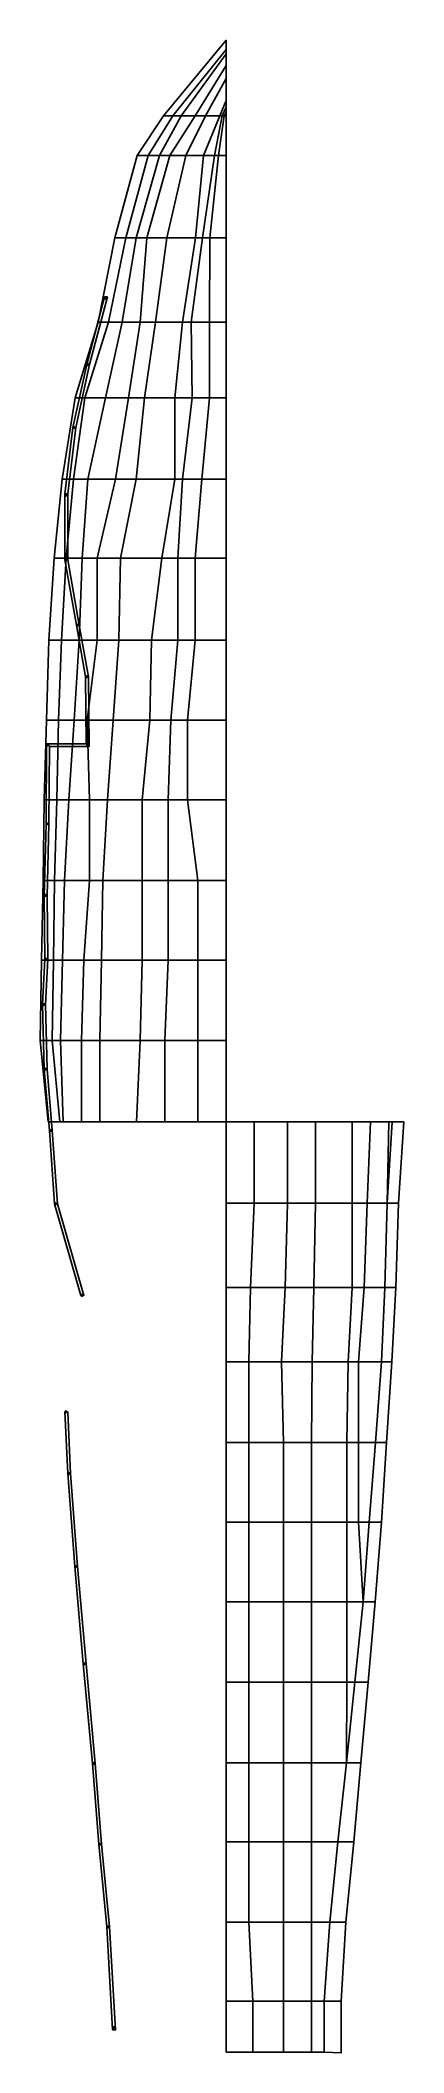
# Model space of a CAD drawing. Extents: x -3.2 to 3.1, y -17.6 to 17.6.
import ezdxf

# ---------------------------------------------------------------- set-up
doc = ezdxf.new("R2010")
doc.units = 0
doc.layers.add('HULL2', color=7, linetype='CONTINUOUS')

msp = doc.modelspace()

# ---------------------------------------------------------------- linework, layer by layer
at = {"layer": 'HULL2'}
for points in [[(-1.09, 16.25, 3.21), (-0.93, 16.25, 2.83), (0, 17.41, 2.83), (0, 17.57, 3.25)], [(-0.93, 16.25, 2.83), (-0.78, 16.25, 2.66), (0, 17.33, 2.66), (0, 17.41, 2.83)], [(-0.78, 16.25, 2.66), (-0.54, 16.25, 2.25), (0, 17.13, 2.25), (0, 17.33, 2.66)], [(-0.54, 16.25, 2.25), (-0.36, 16.25, 1.78), (0, 16.9, 1.78), (0, 17.13, 2.25)], [(-0.36, 16.25, 1.78), (-0.11, 16.25, 1), (0, 16.52, 1), (0, 16.9, 1.78)], [(-0.11, 16.25, 1), (-0.07, 16.25, 0.74), (0, 16.4, 0.74), (0, 16.52, 1)], [(-1.55, 15.56, 3.16), (-1.36, 15.56, 2.63), (-0.93, 16.25, 2.83), (-1.09, 16.25, 3.21)], [(-1.36, 15.56, 2.63), (-1.16, 15.56, 2.47), (-0.78, 16.25, 2.66), (-0.93, 16.25, 2.83)], [(-1.16, 15.56, 2.47), (-0.98, 15.56, 2.25), (-0.54, 16.25, 2.25), (-0.78, 16.25, 2.66)], [(-0.98, 15.56, 2.25), (-0.7, 15.56, 1.78), (-0.36, 16.25, 1.78), (-0.54, 16.25, 2.25)], [(-0.7, 15.56, 1.78), (-0.39, 15.56, 1), (-0.11, 16.25, 1), (-0.36, 16.25, 1.78)], [(-0.39, 15.56, 1), (-0.2, 15.56, 0.3), (-0.07, 16.25, 0.74), (-0.11, 16.25, 1)], [(-0.2, 15.56, 0.3), (-0.13, 15.56, -0.01), (-0.03, 16.25, 0.54), (-0.07, 16.25, 0.74)], [(0, 16.25, 0.4), (-0.03, 16.25, 0.54), (-0.13, 15.56, -0.01), (0, 15.56, -0.82)], [(-0.07, 16.25, 0.74), (-0.03, 16.25, 0.54), (0, 16.31, 0.54), (0, 16.4, 0.74)], [(0, 16.25, 0.4), (0, 16.31, 0.54), (-0.03, 16.25, 0.54), (0, 16.25, 0.4)], [(-1.94, 14.12, 3.1), (-1.75, 14.12, 2.44), (-1.36, 15.56, 2.63), (-1.55, 15.56, 3.16)], [(-1.75, 14.12, 2.44), (-1.57, 14.12, 2.36), (-1.16, 15.56, 2.47), (-1.36, 15.56, 2.63)], [(-1.57, 14.12, 2.36), (-1.38, 14.12, 2.2), (-0.98, 15.56, 2.25), (-1.16, 15.56, 2.47)], [(-1.38, 14.12, 2.2), (-1.03, 14.12, 1.78), (-0.7, 15.56, 1.78), (-0.98, 15.56, 2.25)], [(-1.03, 14.12, 1.78), (-0.53, 14.12, 0.73), (-0.39, 15.56, 1), (-0.7, 15.56, 1.78)], [(-0.53, 14.12, 0.73), (-0.41, 14.12, 0.3), (-0.2, 15.56, 0.3), (-0.39, 15.56, 1)], [(-0.41, 14.12, 0.3), (-0.28, 14.12, -0.1), (-0.13, 15.56, -0.01), (-0.2, 15.56, 0.3)], [(0, 15.56, -0.82), (-0.13, 15.56, -0.01), (-0.28, 14.12, -0.1), (0, 14.12, -1.09)], [(-2.23, 12.65, 3.03), (-2.05, 12.65, 2.26), (-1.75, 14.12, 2.44), (-1.94, 14.12, 3.1)], [(-2.05, 12.65, 2.26), (-1.81, 12.65, 2.15), (-1.57, 14.12, 2.36), (-1.75, 14.12, 2.44)], [(-1.81, 12.65, 2.15), (-1.5, 12.65, 1.91), (-1.38, 14.12, 2.2), (-1.57, 14.12, 2.36)], [(-1.5, 12.65, 1.91), (-1.23, 12.65, 1.6), (-1.03, 14.12, 1.78), (-1.38, 14.12, 2.2)], [(-1.23, 12.65, 1.6), (-0.76, 12.65, 0.73), (-0.53, 14.12, 0.73), (-1.03, 14.12, 1.78)], [(-0.76, 12.65, 0.73), (-0.61, 12.65, 0.3), (-0.41, 14.12, 0.3), (-0.53, 14.12, 0.73)], [(-0.61, 12.65, 0.3), (-0.29, 12.65, -0.49), (-0.28, 14.12, -0.1), (-0.41, 14.12, 0.3)], [(0, 14.12, -1.09), (-0.28, 14.12, -0.1), (-0.29, 12.65, -0.49), (0, 12.65, -1.09)], [(-2.38, 11.91, 3.32), (-2.07, 13.09, 3.39), (-2.12, 13.09, 3.39), (-2.43, 11.91, 3.32)], [(-2.43, 11.91, 3.32), (-2.12, 13.09, 3.39), (-2.07, 13.09, 3.39), (-2.38, 11.91, 3.32)], [(-2.11, 13.053, 3.04), (-2.11, 13.087, 3.04), (-2.11, 13.087, 3.39), (-2.11, 13.053, 3.39)], [(-2.11, 13.087, 3.04), (-2.08, 13.07, 3.04), (-2.08, 13.07, 3.39), (-2.11, 13.087, 3.39)], [(-2.08, 13.07, 3.04), (-2.11, 13.053, 3.04), (-2.11, 13.053, 3.39), (-2.08, 13.07, 3.39)], [(-2.63, 11.33, 2.93), (-2.46, 11.33, 1.9), (-2.05, 12.65, 2.26), (-2.23, 12.65, 3.03)], [(-2.46, 11.33, 1.9), (-2.1, 11.33, 1.79), (-1.81, 12.65, 2.15), (-2.05, 12.65, 2.26)], [(-2.1, 11.33, 1.79), (-1.7, 11.33, 1.5), (-1.5, 12.65, 1.91), (-1.81, 12.65, 2.15)], [(-1.7, 11.33, 1.5), (-1.42, 11.33, 1.17), (-1.23, 12.65, 1.6), (-1.5, 12.65, 1.91)], [(-1.42, 11.33, 1.17), (-0.89, 11.33, 0.17), (-0.76, 12.65, 0.73), (-1.23, 12.65, 1.6)], [(-0.89, 11.33, 0.17), (-0.59, 11.33, -0.43), (-0.61, 12.65, 0.3), (-0.76, 12.65, 0.73)], [(-0.59, 11.33, -0.43), (-0.29, 11.33, -0.83), (-0.29, 12.65, -0.49), (-0.61, 12.65, 0.3)], [(0, 12.65, -1.09), (-0.29, 12.65, -0.49), (-0.29, 11.33, -0.83), (0, 11.33, -1.19)], [(-2.67, 10.81, 3.24), (-2.43, 11.91, 3.32), (-2.38, 11.91, 3.32), (-2.62, 10.81, 3.24)], [(-2.62, 10.81, 3.24), (-2.38, 11.91, 3.32), (-2.43, 11.91, 3.32), (-2.67, 10.81, 3.24)], [(-2.42, 11.927, 2.97), (-2.39, 11.91, 2.97), (-2.39, 11.91, 3.32), (-2.42, 11.927, 3.32)], [(-2.42, 11.893, 2.97), (-2.42, 11.927, 2.97), (-2.42, 11.927, 3.32), (-2.42, 11.893, 3.32)], [(-2.39, 11.91, 2.97), (-2.42, 11.893, 2.97), (-2.42, 11.893, 3.32), (-2.39, 11.91, 3.32)], [(-2.86, 9.91, 2.84), (-2.66, 9.91, 1.59), (-2.46, 11.33, 1.9), (-2.63, 11.33, 2.93)], [(-2.66, 9.91, 1.59), (-2.41, 9.91, 1.53), (-2.1, 11.33, 1.79), (-2.46, 11.33, 1.9)], [(-2.41, 9.91, 1.53), (-1.93, 9.91, 1.25), (-1.7, 11.33, 1.5), (-2.1, 11.33, 1.79)], [(-1.93, 9.91, 1.25), (-1.57, 9.91, 0.84), (-1.42, 11.33, 1.17), (-1.7, 11.33, 1.5)], [(-1.57, 9.91, 0.84), (-0.89, 9.91, -0.27), (-0.89, 11.33, 0.17), (-1.42, 11.33, 1.17)], [(-0.89, 9.91, -0.27), (-0.76, 9.91, -0.48), (-0.59, 11.33, -0.43), (-0.89, 11.33, 0.17)], [(-0.76, 9.91, -0.48), (-0.42, 9.91, -0.83), (-0.29, 11.33, -0.83), (-0.59, 11.33, -0.43)], [(0, 11.33, -1.19), (-0.29, 11.33, -0.83), (-0.42, 9.91, -0.83), (0, 9.91, -1.19)], [(-2.76, 9.65, 3.63), (-2.62, 10.81, 3.24), (-2.67, 10.81, 3.24), (-2.81, 9.65, 3.63)], [(-2.81, 9.65, 3.63), (-2.67, 10.81, 3.24), (-2.62, 10.81, 3.24), (-2.76, 9.65, 3.63)], [(-2.66, 10.827, 2.89), (-2.63, 10.81, 2.89), (-2.63, 10.81, 3.24), (-2.66, 10.827, 3.24)], [(-2.66, 10.793, 2.89), (-2.66, 10.827, 2.89), (-2.66, 10.827, 3.24), (-2.66, 10.793, 3.24)], [(-2.63, 10.81, 2.89), (-2.66, 10.793, 2.89), (-2.66, 10.793, 3.24), (-2.63, 10.81, 3.24)], [(-3, 8.53, 2.75), (-2.79, 8.53, 1.3), (-2.66, 9.91, 1.59), (-2.86, 9.91, 2.84)], [(-2.79, 8.53, 1.3), (-2.51, 8.53, 1.22), (-2.41, 9.91, 1.53), (-2.66, 9.91, 1.59)], [(-2.51, 8.53, 1.22), (-2.25, 8.53, 1.08), (-1.93, 9.91, 1.25), (-2.41, 9.91, 1.53)], [(-2.25, 8.53, 1.08), (-1.84, 8.53, 0.75), (-1.57, 9.91, 0.84), (-1.93, 9.91, 1.25)], [(-1.84, 8.53, 0.75), (-1.12, 8.53, -0.27), (-0.89, 9.91, -0.27), (-1.57, 9.91, 0.84)], [(-1.12, 8.53, -0.27), (-0.84, 8.53, -0.59), (-0.76, 9.91, -0.48), (-0.89, 9.91, -0.27)], [(-0.84, 8.53, -0.59), (-0.54, 8.53, -0.83), (-0.42, 9.91, -0.83), (-0.76, 9.91, -0.48)], [(0, 9.91, -1.19), (-0.42, 9.91, -0.83), (-0.54, 8.53, -0.83), (0, 8.53, -1.19)], [(-2.81, 8.5, 3.56), (-2.81, 9.65, 3.63), (-2.76, 9.65, 3.63), (-2.76, 8.5, 3.56)], [(-2.76, 8.5, 3.56), (-2.76, 9.65, 3.63), (-2.81, 9.65, 3.63), (-2.81, 8.5, 3.56)], [(-2.8, 9.647, 2.81), (-2.77, 9.63, 2.81), (-2.77, 9.63, 3.63), (-2.8, 9.647, 3.63)], [(-2.8, 9.613, 2.81), (-2.8, 9.647, 2.81), (-2.8, 9.647, 3.63), (-2.8, 9.613, 3.63)], [(-2.77, 9.63, 2.81), (-2.8, 9.613, 2.81), (-2.8, 9.613, 3.63), (-2.77, 9.63, 3.63)], [(-3.09, 7.1, 2.67), (-2.87, 7.1, 1.04), (-2.79, 8.53, 1.3), (-3, 8.53, 2.75)], [(-2.87, 7.1, 1.04), (-2.56, 7.1, 0.97), (-2.51, 8.53, 1.22), (-2.79, 8.53, 1.3)], [(-2.56, 7.36, 3.5), (-2.76, 8.5, 3.56), (-2.81, 8.5, 3.56), (-2.61, 7.36, 3.5)], [(-2.61, 7.36, 3.5), (-2.81, 8.5, 3.56), (-2.76, 8.5, 3.56), (-2.56, 7.36, 3.5)], [(-2.8, 8.483, 2.74), (-2.8, 8.517, 2.74), (-2.8, 8.517, 3.56), (-2.8, 8.483, 3.56)], [(-2.8, 8.517, 2.74), (-2.77, 8.5, 2.74), (-2.77, 8.5, 3.56), (-2.8, 8.517, 3.56)], [(-2.77, 8.5, 2.74), (-2.8, 8.483, 2.74), (-2.8, 8.483, 3.56), (-2.77, 8.5, 3.56)], [(-2.56, 7.1, 0.97), (-2.25, 7.1, 0.84), (-2.25, 8.53, 1.08), (-2.51, 8.53, 1.22)], [(-2.25, 7.1, 0.84), (-1.87, 7.1, 0.48), (-1.84, 8.53, 0.75), (-2.25, 8.53, 1.08)], [(-1.87, 7.1, 0.48), (-1.3, 7.1, -0.27), (-1.12, 8.53, -0.27), (-1.84, 8.53, 0.75)], [(-1.3, 7.1, -0.27), (-0.84, 7.1, -0.76), (-0.84, 8.53, -0.59), (-1.12, 8.53, -0.27)], [(-0.84, 7.1, -0.76), (-0.54, 7.1, -0.94), (-0.54, 8.53, -0.83), (-0.84, 8.53, -0.59)], [(0, 8.53, -1.19), (-0.54, 8.53, -0.83), (-0.54, 7.1, -0.94), (0, 7.1, -1.19)], [(-2.6, 7.343, 2.68), (-2.6, 7.377, 2.68), (-2.6, 7.377, 3.5), (-2.6, 7.343, 3.5)], [(-2.6, 7.377, 2.68), (-2.57, 7.36, 2.68), (-2.57, 7.36, 3.5), (-2.6, 7.377, 3.5)], [(-3.13, 5.7, 2.62), (-2.92, 5.7, 0.83), (-2.87, 7.1, 1.04), (-3.09, 7.1, 2.67)], [(-2.92, 5.7, 0.83), (-2.65, 5.7, 0.75), (-2.56, 7.1, 0.97), (-2.87, 7.1, 1.04)], [(-2.65, 5.7, 0.75), (-2.42, 5.7, 0.64), (-2.25, 7.1, 0.84), (-2.56, 7.1, 0.97)], [(-2.45, 6.46, 3.46), (-2.61, 7.36, 3.5), (-2.56, 7.36, 3.5), (-2.4, 6.46, 3.46)], [(-2.4, 6.46, 3.46), (-2.56, 7.36, 3.5), (-2.61, 7.36, 3.5), (-2.45, 6.46, 3.46)], [(-2.57, 7.36, 2.68), (-2.6, 7.343, 2.68), (-2.6, 7.343, 3.5), (-2.57, 7.36, 3.5)], [(-2.42, 5.7, 0.64), (-1.97, 5.7, 0.31), (-1.87, 7.1, 0.48), (-2.25, 7.1, 0.84)], [(-1.97, 5.7, 0.31), (-1.33, 5.7, -0.43), (-1.3, 7.1, -0.27), (-1.87, 7.1, 0.48)], [(-1.33, 5.7, -0.43), (-0.96, 5.7, -0.76), (-0.84, 7.1, -0.76), (-1.3, 7.1, -0.27)], [(-0.96, 5.7, -0.76), (-0.67, 5.7, -0.94), (-0.54, 7.1, -0.94), (-0.84, 7.1, -0.76)], [(0, 7.1, -1.19), (-0.54, 7.1, -0.94), (-0.67, 5.7, -0.94), (0, 5.7, -1.19)], [(-2.44, 5.29, 4.29), (-2.45, 6.46, 3.46), (-2.4, 6.46, 3.46), (-2.39, 5.24, 4.29)], [(-2.39, 5.24, 4.29), (-2.4, 6.46, 3.46), (-2.45, 6.46, 3.46), (-2.44, 5.29, 4.29)], [(-2.44, 6.443, 2.64), (-2.44, 6.477, 2.64), (-2.44, 6.477, 3.46), (-2.44, 6.443, 3.46)], [(-2.44, 6.477, 2.64), (-2.41, 6.46, 2.64), (-2.41, 6.46, 3.46), (-2.44, 6.477, 3.46)], [(-2.41, 6.46, 2.64), (-2.44, 6.443, 2.64), (-2.44, 6.443, 3.46), (-2.41, 6.46, 3.46)], [(-3.17, 4.31, 2.56), (-2.95, 4.31, 0.64), (-2.92, 5.7, 0.83), (-3.13, 5.7, 2.62)], [(-2.95, 4.31, 0.64), (-2.74, 4.31, 0.58), (-2.65, 5.7, 0.75), (-2.92, 5.7, 0.83)], [(-2.74, 4.31, 0.58), (-2.38, 4.31, 0.41), (-2.42, 5.7, 0.64), (-2.65, 5.7, 0.75)], [(-2.38, 4.31, 0.41), (-2.07, 4.31, 0.19), (-1.97, 5.7, 0.31), (-2.42, 5.7, 0.64)], [(-2.07, 4.31, 0.19), (-1.46, 4.31, -0.43), (-1.33, 5.7, -0.43), (-1.97, 5.7, 0.31)], [(-1.46, 4.31, -0.43), (-1.01, 4.31, -0.83), (-0.96, 5.7, -0.76), (-1.33, 5.7, -0.43)], [(-1.01, 4.31, -0.83), (-0.67, 4.31, -1), (-0.67, 5.7, -0.94), (-0.96, 5.7, -0.76)], [(0, 5.7, -1.19), (-0.67, 5.7, -0.94), (-0.67, 4.31, -1), (0, 4.31, -1.19)], [(-3.14, 3.89, 4.29), (-3.13, 5.29, 4.29), (-3.08, 5.24, 4.29), (-3.09, 3.89, 4.29)], [(-3.09, 3.89, 4.29), (-3.08, 5.24, 4.29), (-3.13, 5.29, 4.29), (-3.14, 3.89, 4.29)], [(-3.13, 5.29, 4.29), (-2.44, 5.29, 4.29), (-2.39, 5.24, 4.29), (-3.08, 5.24, 4.29)], [(-3.08, 5.24, 4.29), (-2.39, 5.24, 4.29), (-2.44, 5.29, 4.29), (-3.13, 5.29, 4.29)], [(-3.12, 5.253, 3.63), (-3.12, 5.287, 3.63), (-3.12, 5.287, 4.29), (-3.12, 5.253, 4.29)], [(-3.12, 5.287, 3.63), (-3.09, 5.27, 3.63), (-3.09, 5.27, 4.29), (-3.12, 5.287, 4.29)], [(-3.09, 5.27, 3.63), (-3.12, 5.253, 3.63), (-3.12, 5.253, 4.29), (-3.09, 5.27, 4.29)], [(-2.43, 5.287, 3.63), (-2.4, 5.27, 3.63), (-2.4, 5.27, 4.29), (-2.43, 5.287, 4.29)], [(-2.43, 5.253, 3.63), (-2.43, 5.287, 3.63), (-2.43, 5.287, 4.29), (-2.43, 5.253, 4.29)], [(-2.4, 5.27, 3.63), (-2.43, 5.253, 3.63), (-2.43, 5.253, 4.29), (-2.4, 5.27, 4.29)], [(-3.19, 2.9, 2.53), (-2.99, 2.9, 0.49), (-2.95, 4.31, 0.64), (-3.17, 4.31, 2.56)], [(-2.99, 2.9, 0.49), (-2.82, 2.9, 0.44), (-2.74, 4.31, 0.58), (-2.95, 4.31, 0.64)], [(-2.82, 2.9, 0.44), (-2.38, 2.9, 0.25), (-2.38, 4.31, 0.41), (-2.74, 4.31, 0.58)], [(-2.38, 2.9, 0.25), (-2.15, 2.9, 0.1), (-2.07, 4.31, 0.19), (-2.38, 4.31, 0.41)], [(-2.15, 2.9, 0.1), (-1.46, 2.9, -0.54), (-1.46, 4.31, -0.43), (-2.07, 4.31, 0.19)], [(-1.46, 2.9, -0.54), (-1.01, 2.9, -0.88), (-1.01, 4.31, -0.83), (-1.46, 4.31, -0.43)], [(-1.01, 2.9, -0.88), (-0.49, 2.9, -1.08), (-0.67, 4.31, -1), (-1.01, 4.31, -0.83)], [(0, 4.31, -1.19), (-0.67, 4.31, -1), (-0.49, 2.9, -1.08), (0, 2.9, -1.19)], [(-3.17, 2.63, 4.29), (-3.14, 3.89, 4.29), (-3.09, 3.89, 4.29), (-3.12, 2.63, 4.29)], [(-3.12, 2.63, 4.29), (-3.09, 3.89, 4.29), (-3.14, 3.89, 4.29), (-3.17, 2.63, 4.29)], [(-3.13, 3.873, 3.63), (-3.13, 3.907, 3.63), (-3.13, 3.907, 4.29), (-3.13, 3.873, 4.29)], [(-3.13, 3.907, 3.63), (-3.1, 3.89, 3.63), (-3.1, 3.89, 4.29), (-3.13, 3.907, 4.29)], [(-3.1, 3.89, 3.63), (-3.13, 3.873, 3.63), (-3.13, 3.873, 4.29), (-3.1, 3.89, 4.29)], [(-3.22, 1.51, 2.48), (-3.01, 1.51, 0.35), (-2.99, 2.9, 0.49), (-3.19, 2.9, 2.53)], [(-3.01, 1.51, 0.35), (-2.85, 1.51, 0.33), (-2.82, 2.9, 0.44), (-2.99, 2.9, 0.49)], [(-2.85, 1.51, 0.33), (-2.48, 1.51, 0.17), (-2.38, 2.9, 0.25), (-2.82, 2.9, 0.44)], [(-2.48, 1.51, 0.17), (-2.17, 1.51, -0.01), (-2.15, 2.9, 0.1), (-2.38, 2.9, 0.25)], [(-2.17, 1.51, -0.01), (-1.46, 1.51, -0.63), (-1.46, 2.9, -0.54), (-2.15, 2.9, 0.1)], [(-1.46, 1.51, -0.63), (-1.01, 1.51, -0.93), (-1.01, 2.9, -0.88), (-1.46, 2.9, -0.54)], [(-1.01, 1.51, -0.93), (-0.49, 1.51, -1.11), (-0.49, 2.9, -1.08), (-1.01, 2.9, -0.88)], [(0, 2.9, -1.19), (-0.49, 2.9, -1.08), (-0.49, 1.51, -1.11), (0, 1.51, -1.19)], [(-3.11, 1.53, 3.13), (-3.12, 2.63, 4.29), (-3.17, 2.63, 4.29), (-3.16, 1.53, 3.13)], [(-3.16, 1.53, 3.13), (-3.17, 2.63, 4.29), (-3.12, 2.63, 4.29), (-3.11, 1.53, 3.13)], [(-3.16, 2.667, 3.63), (-3.13, 2.65, 3.63), (-3.13, 2.65, 4.29), (-3.16, 2.667, 4.29)], [(-3.16, 2.633, 3.63), (-3.16, 2.667, 3.63), (-3.16, 2.667, 4.29), (-3.16, 2.633, 4.29)], [(-3.13, 2.65, 3.63), (-3.16, 2.633, 3.63), (-3.16, 2.633, 4.29), (-3.13, 2.65, 4.29)], [(-3.24, 0.11, 2.45), (-3.03, 0.11, 0.25), (-3.01, 1.51, 0.35), (-3.22, 1.51, 2.48)], [(-3.2, 0.74, 3.13), (-3.16, 1.53, 3.13), (-3.11, 1.53, 3.13), (-3.15, 0.74, 3.13)], [(-3.15, 0.74, 3.13), (-3.11, 1.53, 3.13), (-3.16, 1.53, 3.13), (-3.2, 0.74, 3.13)], [(-3.15, 1.513, 2.47), (-3.15, 1.547, 2.47), (-3.15, 1.547, 3.13), (-3.15, 1.513, 3.13)], [(-3.15, 1.547, 2.47), (-3.12, 1.53, 2.47), (-3.12, 1.53, 3.13), (-3.15, 1.547, 3.13)], [(-3.12, 1.53, 2.47), (-3.15, 1.513, 2.47), (-3.15, 1.513, 3.13), (-3.12, 1.53, 3.13)], [(-3.03, 0.11, 0.25), (-2.89, 0.11, 0.23), (-2.85, 1.51, 0.33), (-3.01, 1.51, 0.35)], [(-2.89, 0.11, 0.23), (-2.52, 0.11, 0.1), (-2.48, 1.51, 0.17), (-2.85, 1.51, 0.33)], [(-2.52, 0.11, 0.1), (-2.2, 0.11, -0.1), (-2.17, 1.51, -0.01), (-2.48, 1.51, 0.17)], [(-2.2, 0.11, -0.1), (-1.5, 0.11, -0.63), (-1.46, 1.51, -0.63), (-2.17, 1.51, -0.01)], [(-1.5, 0.11, -0.63), (-1.07, 0.11, -0.93), (-1.01, 1.51, -0.93), (-1.46, 1.51, -0.63)], [(-1.07, 0.11, -0.93), (-0.49, 0.11, -1.14), (-0.49, 1.51, -1.11), (-1.01, 1.51, -0.93)], [(0, 1.51, -1.19), (-0.49, 1.51, -1.11), (-0.49, 0.11, -1.14), (0, 0.11, -1.19)], [(-3.12, -0.39, 3.08), (-3.15, 0.74, 3.13), (-3.2, 0.74, 3.13), (-3.17, -0.39, 3.08)], [(-3.17, -0.39, 3.08), (-3.2, 0.74, 3.13), (-3.15, 0.74, 3.13), (-3.12, -0.39, 3.08)], [(-3.19, 0.757, 2.46), (-3.16, 0.74, 2.46), (-3.16, 0.74, 3.13), (-3.19, 0.757, 3.13)], [(-3.19, 0.723, 2.46), (-3.19, 0.757, 2.46), (-3.19, 0.757, 3.13), (-3.19, 0.723, 3.13)], [(-3.16, 0.74, 2.46), (-3.19, 0.723, 2.46), (-3.19, 0.723, 3.13), (-3.16, 0.74, 3.13)], [(-3.1, -1.31, 2.26), (-2.9, -1.31, 0.12), (-3.03, 0.11, 0.25), (-3.24, 0.11, 2.45)], [(-2.9, -1.31, 0.12), (-2.84, -1.31, 0.09), (-2.89, 0.11, 0.23), (-3.03, 0.11, 0.25)], [(-2.84, -1.31, 0.09), (-2.52, -1.31, -0.03), (-2.52, 0.11, 0.1), (-2.89, 0.11, 0.23)], [(-2.52, -1.31, -0.03), (-2.2, -1.31, -0.16), (-2.2, 0.11, -0.1), (-2.52, 0.11, 0.1)], [(-2.2, -1.31, -0.16), (-1.56, -1.31, -0.63), (-1.5, 0.11, -0.63), (-2.2, 0.11, -0.1)], [(-1.56, -1.31, -0.63), (-1.07, -1.31, -0.93), (-1.07, 0.11, -0.93), (-1.5, 0.11, -0.63)], [(-1.07, -1.31, -0.93), (-0.49, -1.31, -1.11), (-0.49, 0.11, -1.14), (-1.07, 0.11, -0.93)], [(-0.49, -1.31, -1.11), (0, -1.31, -1.19), (0, 0.11, -1.19), (-0.49, 0.11, -1.14)], [(-3.08, -1.46, 3.08), (-3.17, -0.39, 3.08), (-3.12, -0.39, 3.08), (-3.03, -1.46, 3.08)], [(-3.03, -1.46, 3.08), (-3.12, -0.39, 3.08), (-3.17, -0.39, 3.08), (-3.08, -1.46, 3.08)], [(-3.16, -0.407, 2.38), (-3.16, -0.373, 2.38), (-3.16, -0.373, 3.08), (-3.16, -0.407, 3.08)], [(-3.16, -0.373, 2.38), (-3.13, -0.39, 2.38), (-3.13, -0.39, 3.08), (-3.16, -0.373, 3.08)], [(-3.13, -0.39, 2.38), (-3.16, -0.407, 2.38), (-3.16, -0.407, 3.08), (-3.13, -0.39, 3.08)], [(0, -2.73, -1.19), (0.49, -2.73, -1.08), (0.49, -1.31, -1.11), (0, -1.31, -1.19)], [(1.07, -1.31, -0.93), (0.49, -1.31, -1.11), (0.49, -2.73, -1.08), (1.07, -2.73, -0.89)], [(1.56, -1.31, -0.63), (1.07, -1.31, -0.93), (1.07, -2.73, -0.89), (1.56, -2.73, -0.59)], [(2.2, -1.31, -0.16), (1.56, -1.31, -0.63), (1.56, -2.73, -0.59), (2.2, -2.73, -0.16)], [(2.52, -1.31, -0.03), (2.2, -1.31, -0.16), (2.2, -2.73, -0.16), (2.46, -2.73, -0.03)], [(2.84, -1.31, 0.09), (2.52, -1.31, -0.03), (2.46, -2.73, -0.03), (2.81, -2.73, 0.12)], [(3.1, -1.31, 2.26), (2.9, -1.31, 0.12), (2.81, -2.73, 0.12), (3.01, -2.73, 2.2)], [(2.9, -1.31, 0.12), (2.84, -1.31, 0.09), (2.81, -2.73, 0.12)], [(-2.99, -2.74, 3.02), (-3.08, -1.46, 3.08), (-3.03, -1.46, 3.08), (-2.94, -2.74, 3.02)], [(-2.94, -2.74, 3.02), (-3.03, -1.46, 3.08), (-3.08, -1.46, 3.08), (-2.99, -2.74, 3.02)], [(-3.07, -1.477, 2.25), (-3.07, -1.443, 2.25), (-3.07, -1.443, 3.08), (-3.07, -1.477, 3.08)], [(-3.07, -1.443, 2.25), (-3.04, -1.46, 2.25), (-3.04, -1.46, 3.08), (-3.07, -1.443, 3.08)], [(-3.04, -1.46, 2.25), (-3.07, -1.477, 2.25), (-3.07, -1.477, 3.08), (-3.04, -1.46, 3.08)], [(-2.53, -4.34, 2.98), (-2.99, -2.74, 3.02), (-2.94, -2.74, 3.02), (-2.48, -4.34, 2.98)], [(-2.48, -4.34, 2.98), (-2.94, -2.74, 3.02), (-2.99, -2.74, 3.02), (-2.53, -4.34, 2.98)], [(-2.98, -2.723, 2.19), (-2.95, -2.74, 2.19), (-2.95, -2.74, 3.02), (-2.98, -2.723, 3.02)], [(-2.98, -2.757, 2.19), (-2.98, -2.723, 2.19), (-2.98, -2.723, 3.02), (-2.98, -2.757, 3.02)], [(-2.95, -2.74, 2.19), (-2.98, -2.757, 2.19), (-2.98, -2.757, 3.02), (-2.95, -2.74, 3.02)], [(0, -4.2, -1.07), (0.43, -4.2, -1), (0.49, -2.73, -1.08), (0, -2.73, -1.19)], [(1.07, -2.73, -0.89), (0.49, -2.73, -1.08), (0.43, -4.2, -1), (1.03, -4.2, -0.86)], [(1.56, -2.73, -0.59), (1.07, -2.73, -0.89), (1.03, -4.2, -0.86), (1.53, -4.2, -0.59)], [(2.2, -2.73, -0.16), (1.56, -2.73, -0.59), (1.53, -4.2, -0.59), (2.2, -4.2, -0.16)], [(2.46, -2.73, -0.03), (2.2, -2.73, -0.16), (2.2, -4.2, -0.16), (2.41, -4.2, -0.03)], [(2.81, -2.73, 0.12), (2.46, -2.73, -0.03), (2.41, -4.2, -0.03), (2.77, -4.2, 0.12)], [(3.01, -2.73, 2.2), (2.81, -2.73, 0.12), (2.77, -4.2, 0.12), (2.96, -4.2, 2.16)], [(0, -5.5, -1), (0.4, -5.5, -0.95), (0.43, -4.2, -1), (0, -4.2, -1.07)], [(1.03, -4.2, -0.86), (0.43, -4.2, -1), (0.4, -5.5, -0.95), (0.97, -5.5, -0.8)], [(1.53, -4.2, -0.59), (1.03, -4.2, -0.86), (0.97, -5.5, -0.8), (1.5, -5.5, -0.55)], [(2.2, -4.2, -0.16), (1.53, -4.2, -0.59), (1.5, -5.5, -0.55), (2.13, -5.5, -0.16)], [(2.41, -4.2, -0.03), (2.2, -4.2, -0.16), (2.13, -5.5, -0.16), (2.31, -5.5, -0.03)], [(2.77, -4.2, 0.12), (2.41, -4.2, -0.03), (2.31, -5.5, -0.03), (2.71, -5.5, 0.14)], [(2.96, -4.2, 2.16), (2.77, -4.2, 0.12), (2.71, -5.5, 0.14), (2.89, -5.5, 2.14)], [(-2.52, -4.323, 2.15), (-2.49, -4.34, 2.15), (-2.49, -4.34, 2.98), (-2.52, -4.323, 2.98)], [(-2.52, -4.357, 2.15), (-2.52, -4.323, 2.15), (-2.52, -4.323, 2.98), (-2.52, -4.357, 2.98)], [(-2.49, -4.34, 2.15), (-2.52, -4.357, 2.15), (-2.52, -4.357, 2.98), (-2.49, -4.34, 2.98)], [(0, -6.91, -0.96), (0.4, -6.91, -0.88), (0.4, -5.5, -0.95), (0, -5.5, -1)], [(0.97, -5.5, -0.8), (0.4, -5.5, -0.95), (0.4, -6.91, -0.88), (1, -6.91, -0.73)], [(1.5, -5.5, -0.55), (0.97, -5.5, -0.8), (1, -6.91, -0.73), (1.49, -6.91, -0.55)], [(2.13, -5.5, -0.16), (1.5, -5.5, -0.55), (1.49, -6.91, -0.55), (2.11, -6.91, -0.16)], [(2.31, -5.5, -0.03), (2.13, -5.5, -0.16), (2.11, -6.91, -0.16), (2.31, -6.91, -0.03)], [(2.71, -5.5, 0.14), (2.31, -5.5, -0.03), (2.31, -6.91, -0.03), (2.61, -6.91, 0.11)], [(2.89, -5.5, 2.14), (2.71, -5.5, 0.14), (2.61, -6.91, 0.11), (2.8, -6.91, 2.12)], [(-2.76, -7.45, 2.94), (-2.81, -6.37, 2.95), (-2.76, -6.37, 2.95), (-2.71, -7.45, 2.94)], [(-2.71, -7.45, 2.94), (-2.76, -6.37, 2.95), (-2.81, -6.37, 2.95), (-2.76, -7.45, 2.94)], [(-2.8, -6.353, 2.12), (-2.77, -6.37, 2.12), (-2.77, -6.37, 2.95), (-2.8, -6.353, 2.95)], [(-2.8, -6.387, 2.12), (-2.8, -6.353, 2.12), (-2.8, -6.353, 2.95), (-2.8, -6.387, 2.95)], [(-2.77, -6.37, 2.12), (-2.8, -6.387, 2.12), (-2.8, -6.387, 2.95), (-2.77, -6.37, 2.95)], [(0, -8.3, -0.88), (0.4, -8.3, -0.83), (0.4, -6.91, -0.88), (0, -6.91, -0.96)], [(1, -6.91, -0.73), (0.4, -6.91, -0.88), (0.4, -8.3, -0.83), (1, -8.3, -0.67)], [(1.49, -6.91, -0.55), (1, -6.91, -0.73), (1, -8.3, -0.67), (1.49, -8.3, -0.49)], [(2.11, -6.91, -0.16), (1.49, -6.91, -0.55), (1.49, -8.3, -0.49), (2.11, -8.3, -0.16)], [(2.31, -6.91, -0.03), (2.11, -6.91, -0.16), (2.11, -8.3, -0.16), (2.31, -8.3, -0.03)], [(2.61, -6.91, 0.11), (2.31, -6.91, -0.03), (2.31, -8.3, -0.03), (2.5, -8.3, 0.07)], [(2.8, -6.91, 2.12), (2.61, -6.91, 0.11), (2.5, -8.3, 0.07), (2.71, -8.3, 2.11)], [(-2.59, -9.07, 2.92), (-2.71, -7.45, 2.94), (-2.76, -7.45, 2.94), (-2.64, -9.07, 2.92)], [(-2.64, -9.07, 2.92), (-2.76, -7.45, 2.94), (-2.71, -7.45, 2.94), (-2.59, -9.07, 2.92)], [(-2.75, -7.433, 2.11), (-2.72, -7.45, 2.11), (-2.72, -7.45, 2.94), (-2.75, -7.433, 2.94)], [(-2.75, -7.467, 2.11), (-2.75, -7.433, 2.11), (-2.75, -7.433, 2.94), (-2.75, -7.467, 2.94)], [(-2.72, -7.45, 2.11), (-2.75, -7.467, 2.11), (-2.75, -7.467, 2.94), (-2.72, -7.45, 2.94)], [(0, -9.69, -0.79), (0.4, -9.69, -0.74), (0.4, -8.3, -0.83), (0, -8.3, -0.88)], [(1, -8.3, -0.67), (0.4, -8.3, -0.83), (0.4, -9.69, -0.74), (1, -9.69, -0.61)], [(1.49, -8.3, -0.49), (1, -8.3, -0.67), (1, -9.69, -0.61), (1.49, -9.69, -0.43)], [(2.11, -8.3, -0.16), (1.49, -8.3, -0.49), (1.49, -9.69, -0.43), (2.11, -9.69, -0.16)], [(2.31, -8.3, -0.03), (2.11, -8.3, -0.16), (2.11, -9.69, -0.16), (2.39, -9.69, 0.02)], [(2.5, -8.3, 0.07), (2.31, -8.3, -0.03), (2.39, -9.69, 0.02)], [(2.71, -8.3, 2.11), (2.5, -8.3, 0.07), (2.39, -9.69, 0.02), (2.6, -9.69, 2.08)], [(-2.49, -10.77, 2.91), (-2.64, -9.07, 2.92), (-2.59, -9.07, 2.92), (-2.44, -10.77, 2.91)], [(-2.44, -10.77, 2.91), (-2.59, -9.07, 2.92), (-2.64, -9.07, 2.92), (-2.49, -10.77, 2.91)], [(-2.63, -9.053, 2.09), (-2.6, -9.07, 2.09), (-2.6, -9.07, 2.92), (-2.63, -9.053, 2.92)], [(-2.63, -9.087, 2.09), (-2.63, -9.053, 2.09), (-2.63, -9.053, 2.92), (-2.63, -9.087, 2.92)], [(-2.6, -9.07, 2.09), (-2.63, -9.087, 2.09), (-2.63, -9.087, 2.92), (-2.6, -9.07, 2.92)], [(0, -11.09, -0.68), (0.4, -11.09, -0.65), (0.4, -9.69, -0.74), (0, -9.69, -0.79)], [(1, -9.69, -0.61), (0.4, -9.69, -0.74), (0.4, -11.09, -0.65), (1, -11.09, -0.5)], [(1.49, -9.69, -0.43), (1, -9.69, -0.61), (1, -11.09, -0.5), (1.49, -11.09, -0.37)], [(2.11, -9.69, -0.16), (1.49, -9.69, -0.43), (1.49, -11.09, -0.37), (2.11, -11.09, -0.16)], [(2.39, -9.69, 0.02), (2.11, -9.69, -0.16), (2.11, -11.09, -0.16), (2.25, -11.09, -0.06)], [(2.6, -9.69, 2.08), (2.39, -9.69, 0.02), (2.25, -11.09, -0.06), (2.48, -11.09, 2.08)], [(-2.28, -12.51, 2.9), (-2.44, -10.77, 2.91), (-2.49, -10.77, 2.91), (-2.33, -12.51, 2.9)], [(-2.33, -12.51, 2.9), (-2.49, -10.77, 2.91), (-2.44, -10.77, 2.91), (-2.28, -12.51, 2.9)], [(-2.48, -10.753, 2.08), (-2.45, -10.77, 2.08), (-2.45, -10.77, 2.91), (-2.48, -10.753, 2.91)], [(-2.48, -10.787, 2.08), (-2.48, -10.753, 2.08), (-2.48, -10.753, 2.91), (-2.48, -10.787, 2.91)], [(-2.45, -10.77, 2.08), (-2.48, -10.787, 2.08), (-2.48, -10.787, 2.91), (-2.45, -10.77, 2.91)], [(0, -12.5, -0.58), (0.4, -12.5, -0.55), (0.4, -11.09, -0.65), (0, -11.09, -0.68)], [(1, -11.09, -0.5), (0.4, -11.09, -0.65), (0.4, -12.5, -0.55), (1, -12.5, -0.44)], [(1.49, -11.09, -0.37), (1, -11.09, -0.5), (1, -12.5, -0.44), (1.49, -12.5, -0.32)], [(2.11, -11.09, -0.16), (1.49, -11.09, -0.37), (1.49, -12.5, -0.32), (2.1, -12.5, -0.15)], [(2.48, -11.09, 2.08), (2.25, -11.09, -0.06), (2.1, -12.5, -0.15), (2.35, -12.5, 2.07)], [(2.25, -11.09, -0.06), (2.11, -11.09, -0.16), (2.1, -12.5, -0.15)], [(-2.22, -13.92, 2.9), (-2.33, -12.51, 2.9), (-2.28, -12.51, 2.9), (-2.17, -13.92, 2.9)], [(-2.17, -13.92, 2.9), (-2.28, -12.51, 2.9), (-2.33, -12.51, 2.9), (-2.22, -13.92, 2.9)], [(-2.32, -12.493, 2.07), (-2.29, -12.51, 2.07), (-2.29, -12.51, 2.9), (-2.32, -12.493, 2.9)], [(-2.32, -12.527, 2.07), (-2.32, -12.493, 2.07), (-2.32, -12.493, 2.9), (-2.32, -12.527, 2.9)], [(-2.29, -12.51, 2.07), (-2.32, -12.527, 2.07), (-2.32, -12.527, 2.9), (-2.29, -12.51, 2.9)], [(0, -13.88, -0.48), (0.4, -13.88, -0.46), (0.4, -12.5, -0.55), (0, -12.5, -0.58)], [(1, -12.5, -0.44), (0.4, -12.5, -0.55), (0.4, -13.88, -0.46), (1, -13.88, -0.36)], [(1.49, -12.5, -0.32), (1, -12.5, -0.44), (1, -13.88, -0.36), (1.49, -13.88, -0.26)], [(2.1, -12.5, -0.15), (1.49, -12.5, -0.32), (1.49, -13.88, -0.26), (1.95, -13.88, -0.18)], [(2.35, -12.5, 2.07), (2.1, -12.5, -0.15), (1.95, -13.88, -0.18), (2.23, -13.88, 2.07)], [(-2.03, -15.36, 2.9), (-2.17, -13.92, 2.9), (-2.22, -13.92, 2.9), (-2.08, -15.36, 2.9)], [(-2.08, -15.36, 2.9), (-2.22, -13.92, 2.9), (-2.17, -13.92, 2.9), (-2.03, -15.36, 2.9)], [(-2.21, -13.903, 2.07), (-2.18, -13.92, 2.07), (-2.18, -13.92, 2.9), (-2.21, -13.903, 2.9)], [(-2.21, -13.937, 2.07), (-2.21, -13.903, 2.07), (-2.21, -13.903, 2.9), (-2.21, -13.937, 2.9)], [(-2.18, -13.92, 2.07), (-2.21, -13.937, 2.07), (-2.21, -13.937, 2.9), (-2.18, -13.92, 2.9)], [(0, -15.28, -0.36), (0.4, -15.28, -0.33), (0.4, -13.88, -0.46), (0, -13.88, -0.48)], [(1, -13.88, -0.36), (0.4, -13.88, -0.46), (0.4, -15.28, -0.33), (1, -15.28, -0.28)], [(1.49, -13.88, -0.26), (1, -13.88, -0.36), (1, -15.28, -0.28), (1.49, -15.28, -0.21)], [(1.95, -13.88, -0.18), (1.49, -13.88, -0.26), (1.49, -15.28, -0.21), (1.81, -15.28, -0.18)], [(2.23, -13.88, 2.07), (1.95, -13.88, -0.18), (1.81, -15.28, -0.18), (2.09, -15.28, 2.07)], [(-1.98, -17.16, 2.9), (-2.08, -15.36, 2.9), (-2.03, -15.36, 2.9), (-1.93, -17.16, 2.9)], [(-1.93, -17.16, 2.9), (-2.03, -15.36, 2.9), (-2.08, -15.36, 2.9), (-1.98, -17.16, 2.9)], [(-2.07, -15.377, 2.07), (-2.07, -15.343, 2.07), (-2.07, -15.343, 2.9), (-2.07, -15.377, 2.9)], [(-2.07, -15.343, 2.07), (-2.04, -15.36, 2.07), (-2.04, -15.36, 2.9), (-2.07, -15.343, 2.9)], [(-2.04, -15.36, 2.07), (-2.07, -15.377, 2.07), (-2.07, -15.377, 2.9), (-2.04, -15.36, 2.9)], [(0, -16.66, -0.27), (0.47, -16.66, -0.24), (0.4, -15.28, -0.33), (0, -15.28, -0.36)], [(1, -15.28, -0.28), (0.4, -15.28, -0.33), (0.47, -16.66, -0.24), (1, -16.66, -0.23)], [(1.49, -15.28, -0.21), (1, -15.28, -0.28), (1, -16.66, -0.23), (1.49, -16.66, -0.18)], [(1.81, -15.28, -0.18), (1.49, -15.28, -0.21), (1.49, -16.66, -0.18), (1.71, -16.66, -0.18)], [(2.09, -15.28, 2.07), (1.81, -15.28, -0.18), (1.71, -16.66, -0.18), (2.01, -16.66, 2.07)], [(0, -17.55, -0.27), (0.47, -17.55, -0.24), (0.47, -16.66, -0.24), (0, -16.66, -0.27)], [(1, -16.66, -0.23), (0.47, -16.66, -0.24), (0.47, -17.55, -0.24), (1, -17.55, -0.23)], [(1.49, -16.66, -0.18), (1, -16.66, -0.23), (1, -17.55, -0.23), (1.49, -17.55, -0.18)], [(1.71, -16.66, -0.18), (1.49, -16.66, -0.18), (1.49, -17.55, -0.18), (1.71, -17.55, -0.18)], [(2.01, -16.66, 2.07), (1.71, -16.66, -0.18), (1.71, -17.55, -0.18), (2.01, -17.56, 2.07)], [(-1.97, -17.103, 2.07), (-1.94, -17.12, 2.07), (-1.94, -17.12, 2.9), (-1.97, -17.103, 2.9)], [(-1.97, -17.137, 2.07), (-1.97, -17.103, 2.07), (-1.97, -17.103, 2.9), (-1.97, -17.137, 2.9)], [(-1.94, -17.12, 2.07), (-1.97, -17.137, 2.07), (-1.97, -17.137, 2.9), (-1.94, -17.12, 2.9)]]:
    msp.add_3dface(points, dxfattribs=at)

doc.saveas('drawing.dxf')
